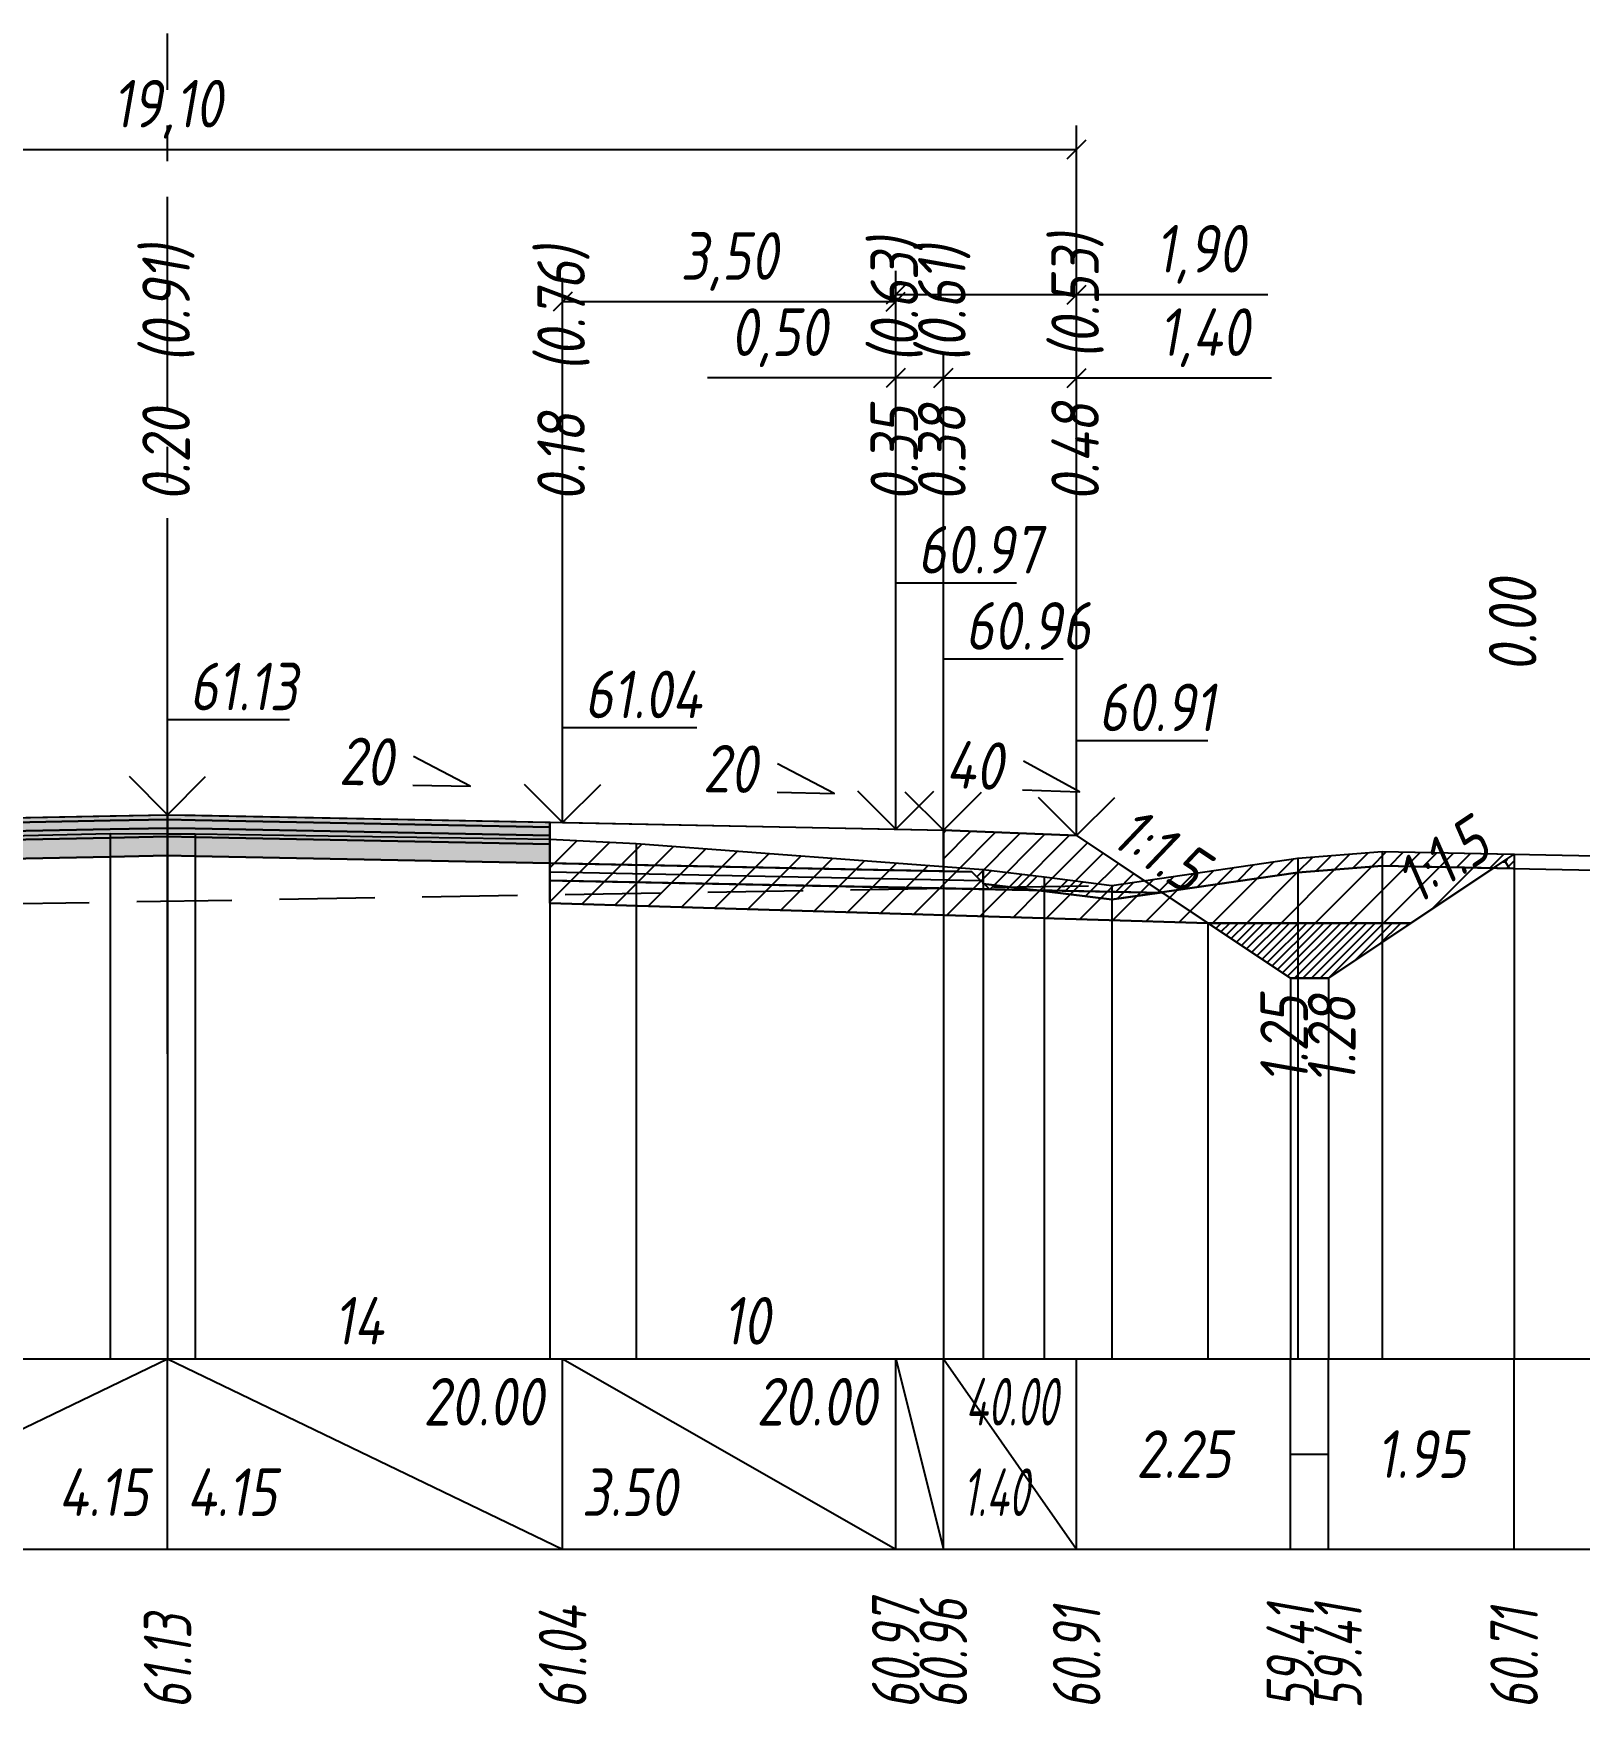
# Model space of a CAD drawing. Extents: x -717 to 1451, y -133302 to 233.
# Drawn here: x 152.2 to 233.4, y -54010.2 to -53922.4 of the extents above; entities that cross this region are included whole.
import ezdxf
from ezdxf.enums import TextEntityAlignment as Align

# ---------------------------------------------------------------- set-up
doc = ezdxf.new("R2010")
doc.units = 0
doc.linetypes.add('осевая2', pattern=[1.125, 0.75, -0.125, 0.125, -0.125])
doc.linetypes.add('штриховая', pattern=[0.75, 0.5, -0.25])
for name, color, linetype in [('Интерполированный поперечник', 2, 'Continuous'), ('Код_514', 1, 'Continuous'), ('Контур_0', 7, 'Continuous'), ('Контур_2521', 7, 'Continuous'), ('Контур_2564', 7, 'Continuous'), ('Контур_2660', 7, 'Continuous'), ('Контур_2665', 7, 'Continuous'), ('Контур_400', 7, 'Continuous'), ('Контур_508', 7, 'Continuous'), ('Контур_512', 7, 'Continuous'), ('Контур_513', 7, 'Continuous'), ('Контур_818', 7, 'Continuous'), ('Красный поперечник', 1, 'Continuous'), ('Объём_2501', 7, 'Continuous'), ('Объём_2564', 7, 'Continuous'), ('Объём_2650', 7, 'Continuous'), ('Объём_2660', 7, 'Continuous'), ('Объём_2661', 7, 'Continuous'), ('Объём_2662', 7, 'Continuous'), ('Объём_2663', 7, 'Continuous'), ('Объём_2664', 7, 'Continuous'), ('Объём_2665', 7, 'Continuous'), ('Объём_2666', 7, 'Continuous'), ('Объём_2667', 7, 'Continuous'), ('Объём_2668', 7, 'Continuous'), ('Объём_2669', 7, 'Continuous'), ('Объём_2675', 7, 'Continuous'), ('Объём_2753', 7, 'Continuous'), ('Ось', 1, 'осевая2'), ('Откосы', 7, 'Continuous'), ('Отметки покрытия', 7, 'Continuous'), ('Рабочие отметки', 7, 'Continuous'), ('Рабочие отметки доп.', 7, 'Continuous'), ('Слои выравнивания', 7, 'Continuous'), ('Таблица', 7, 'Continuous'), ('Уклоны проезжей части', 7, 'Continuous'), ('Черный поперечник', 3, 'Continuous')]:
    doc.layers.add(name, color=color, linetype=linetype)
for name, color, linetype, true_color in [('Контур_2540', 2, 'Continuous', 0xffff00), ('Контур_2560', 2, 'Continuous', 0xffff00), ('Контур_2561', 7, 'Continuous', 0xff8040), ('Контур_2562', 3, 'Continuous', 0x00ff00), ('Контур_2563', 7, 'Continuous', 0xff8000), ('Контур_2570', 7, 'Continuous', 0x80ff00), ('Контур_2725', 7, 'Continuous', 0x323232), ('Контур_2736', 4, 'Continuous', 0x00ffff), ('Контур_2737', 4, 'Continuous', 0x00ffff), ('Контур_2738', 4, 'Continuous', 0x00ffff), ('Контур_2739', 4, 'Continuous', 0x00ffff), ('Контур_2741', 4, 'Continuous', 0x00ffff), ('Контур_2742', 4, 'Continuous', 0x00ffff), ('Контур_2743', 4, 'Continuous', 0x00ffff), ('Контур_2744', 7, 'Continuous', 0xa4ffff), ('Контур_2745', 7, 'Continuous', 0xa4ffff), ('Контур_2747', 4, 'Continuous', 0x00ffff), ('Контур_2748', 4, 'Continuous', 0x00ffff), ('Контур_2749', 4, 'Continuous', 0x00ffff), ('Контур_2750', 4, 'Continuous', 0x00ffff), ('Контур_2751', 4, 'Continuous', 0x00ffff), ('Контур_2752', 4, 'Continuous', 0x00ffff), ('Контур_2760', 7, 'Continuous', 0x323232), ('Контур_2761', 7, 'Continuous', 0x323232), ('Контур_2762', 7, 'Continuous', 0x323232), ('Контур_2763', 7, 'Continuous', 0x323232), ('Контур_402', 7, 'Continuous', 0xff6464), ('Контур_703', 4, 'Continuous', 0x00ffff), ('Контур_705', 4, 'Continuous', 0x00ffff), ('Контур_707', 4, 'Continuous', 0x00ffff), ('Контур_720', 131, 'Continuous', 0xaaffff), ('Объём_2500', 7, 'Continuous', 0xc0c0c0), ('Объём_2520', 7, 'Continuous', 0x80ffff), ('Объём_2540', 2, 'Continuous', 0xffff00), ('Объём_2560', 2, 'Continuous', 0xffff00), ('Объём_2561', 7, 'Continuous', 0xff8040), ('Объём_2562', 3, 'Continuous', 0x00ff00), ('Объём_2563', 7, 'Continuous', 0xff8000), ('Объём_2570', 7, 'Continuous', 0x80ff00), ('Объём_2600', 7, 'Continuous', 0x808000), ('Объём_2620', 2, 'Continuous', 0xffff00), ('Объём_2746', 2, 'Continuous', 0xffff00)]:
    doc.layers.add(name, color=color, linetype=linetype, true_color=true_color)
doc.styles.get("Standard").update_dxf_attribs({"font": 'txt', "height": 2.5})
doc.styles.add('М', font='romand.shx', dxfattribs={"width": 0.8, "oblique": 10, "height": 2.5})
doc.dimstyles.new('ISO-25', dxfattribs={"dimtxt": 2.5, "dimasz": 2.5, "dimexe": 1.25, "dimexo": 0.625, "dimtad": 1, "dimtxsty": 'Standard', "dimcen": 2.5, "dimadec": 0, "dimazin": 0, "dimtfac": 1, "dimtmove": 0, "dimatfit": 3, "dimfxl": 1, "dimarcsym": 0})

# ---------------------------------------------------------------- blocks, each defined once
blk = doc.blocks.new('_Oblique')
at = {"color": 0, "linetype": 'ByBlock', "lineweight": -2}
blk.add_line((-0.5, -0.5), (0.5, 0.5), dxfattribs=at)
blk = doc.blocks.new('*D1290')
at = {"color": 0, "lineweight": -2, "transparency": 16777216}
for p, q in [((200.018, -53963.672), (200.018, -53939.232)), ((207.018, -53963.952), (207.018, -53939.232)), ((200.018, -53940.482), (207.018, -53940.482)), ((207.018, -53940.482), (217.26, -53940.482))]:
    blk.add_line(p, q, dxfattribs=at)
at = {"layer": 'Defpoints', "color": 0, "transparency": 16777216}
for p in [(207.018, -53940.482), (200.018, -53964.297), (207.018, -53964.577)]:
    blk.add_point(p, dxfattribs=at)
at = {"color": 0, "lineweight": -2, "transparency": 16777216, "rotation": 180}
blk.add_blockref('_Oblique', (200.018, -53940.482), dxfattribs=at)
at = {"color": 0, "lineweight": -2, "transparency": 16777216}
blk.add_blockref('_Oblique', (207.018, -53940.482), dxfattribs=at)
at = {"color": 0, "transparency": 16777216, "insert": (213.72, -53938.369), "char_height": 2.5, "width": 8.75, "attachment_point": 5, "style": 'М'}
blk.add_mtext('1,40', dxfattribs=at)
blk = doc.blocks.new('*D1292')
at = {"color": 0, "lineweight": -2, "transparency": 16777216}
for p, q in [((197.518, -53963.622), (197.518, -53939.232)), ((200.018, -53963.672), (200.018, -53939.232)), ((197.518, -53940.482), (187.625, -53940.482)), ((200.018, -53940.482), (197.518, -53940.482))]:
    blk.add_line(p, q, dxfattribs=at)
at = {"layer": 'Defpoints', "color": 0, "transparency": 16777216}
for p in [(200.018, -53940.482), (197.518, -53964.247), (200.018, -53964.297)]:
    blk.add_point(p, dxfattribs=at)
at = {"color": 0, "lineweight": -2, "transparency": 16777216, "rotation": 180}
blk.add_blockref('_Oblique', (197.518, -53940.482), dxfattribs=at)
at = {"color": 0, "lineweight": -2, "transparency": 16777216}
blk.add_blockref('_Oblique', (200.018, -53940.482), dxfattribs=at)
at = {"color": 0, "transparency": 16777216, "insert": (191.387, -53938.369), "char_height": 2.5, "width": 9.16667, "attachment_point": 5, "style": 'М'}
blk.add_mtext('0,50', dxfattribs=at)
blk = doc.blocks.new('*D1294')
at = {"color": 0, "lineweight": -2, "transparency": 16777216}
for p, q in [((180.018, -53963.272), (180.018, -53935.232)), ((197.518, -53963.622), (197.518, -53935.232)), ((197.518, -53936.482), (180.018, -53936.482))]:
    blk.add_line(p, q, dxfattribs=at)
at = {"layer": 'Defpoints', "color": 0, "transparency": 16777216}
for p in [(180.018, -53936.482), (180.018, -53963.897), (197.518, -53964.247)]:
    blk.add_point(p, dxfattribs=at)
at = {"color": 0, "lineweight": -2, "transparency": 16777216, "rotation": 180}
blk.add_blockref('_Oblique', (180.018, -53936.482), dxfattribs=at)
at = {"color": 0, "lineweight": -2, "transparency": 16777216}
blk.add_blockref('_Oblique', (197.518, -53936.482), dxfattribs=at)
at = {"color": 0, "transparency": 16777216, "insert": (188.768, -53934.369), "char_height": 2.5, "width": 9.58333, "attachment_point": 5, "style": 'М'}
blk.add_mtext('3,50', dxfattribs=at)
blk = doc.blocks.new('*D1295')
at = {"color": 0, "lineweight": -2, "transparency": 16777216}
for p, q in [((197.518, -53963.622), (197.518, -53934.852)), ((207.018, -53963.952), (207.018, -53934.852)), ((197.518, -53936.102), (207.018, -53936.102)), ((207.018, -53936.102), (217.064, -53936.102))]:
    blk.add_line(p, q, dxfattribs=at)
at = {"layer": 'Defpoints', "color": 0, "transparency": 16777216}
for p in [(197.518, -53936.102), (197.518, -53964.247), (207.018, -53964.577)]:
    blk.add_point(p, dxfattribs=at)
at = {"color": 0, "lineweight": -2, "transparency": 16777216, "rotation": 180}
blk.add_blockref('_Oblique', (197.518, -53936.102), dxfattribs=at)
at = {"color": 0, "lineweight": -2, "transparency": 16777216}
blk.add_blockref('_Oblique', (207.018, -53936.102), dxfattribs=at)
at = {"color": 0, "transparency": 16777216, "insert": (213.523, -53933.989), "char_height": 2.5, "width": 8.75, "attachment_point": 5, "style": 'М'}
blk.add_mtext('1,90', dxfattribs=at)
blk = doc.blocks.new('*D1297')
at = {"color": 0, "lineweight": -2, "transparency": 16777216}
for p, q in [((111.518, -53963.952), (111.518, -53927.232)), ((207.018, -53963.952), (207.018, -53927.232)), ((111.518, -53928.482), (207.018, -53928.482))]:
    blk.add_line(p, q, dxfattribs=at)
at = {"layer": 'Defpoints', "color": 0, "transparency": 16777216}
for p in [(207.018, -53928.482), (111.518, -53964.577), (207.018, -53964.577)]:
    blk.add_point(p, dxfattribs=at)
at = {"color": 0, "lineweight": -2, "transparency": 16777216, "rotation": 180}
blk.add_blockref('_Oblique', (111.518, -53928.482), dxfattribs=at)
at = {"color": 0, "lineweight": -2, "transparency": 16777216}
blk.add_blockref('_Oblique', (207.018, -53928.482), dxfattribs=at)
at = {"color": 0, "transparency": 16777216, "insert": (159.268, -53926.369), "char_height": 2.5, "width": 10.41667, "attachment_point": 5, "style": 'М'}
blk.add_mtext('19,10', dxfattribs=at)

msp = doc.modelspace()

# ---------------------------------------------------------------- hatches: boundary and pattern name
at = {"layer": 'Объём_2563'}
h = msp.add_hatch(dxfattribs=at)
h.set_pattern_fill('ANSI31', color=256, scale=0.3)
h.paths.add_polyline_path([(202.437, -53967.333), (201.518, -53966.415), (200.018, -53966.385), (200.018, -53964.235), (207.018, -53964.515), (211.518, -53967.515)])
at = {"layer": 'Объём_2570'}
h = msp.add_hatch(dxfattribs=at)
h.set_pattern_fill('ANSI31', color=256, scale=0.2)
h.paths.add_polyline_path([(230, -53966.247), (223.068, -53966.107), (218.632, -53966.459), (208.876, -53967.881), (205.315, -53967.437), (202.111, -53967.056), (202.111, -53966.306), (205.315, -53966.687), (208.876, -53967.131), (218.632, -53965.709), (223.068, -53965.357), (230, -53965.497)])
at = {"layer": 'Объём_2600'}
h = msp.add_hatch(dxfattribs=at)
h.set_pattern_fill('ANSI31', color=6, scale=0.4)
h.paths.add_polyline_path([(213.91, -53969.109), (179.35, -53968.072), (179.35, -53964.704), (183.886, -53964.931), (202.111, -53966.306), (202.111, -53967.056), (205.315, -53967.437), (208.876, -53967.881), (218.632, -53966.459), (223.068, -53966.107), (228.908, -53966.225), (224.582, -53969.109)])
h = msp.add_hatch(dxfattribs=at)
h.set_pattern_fill('HONEY', color=5, scale=0.3)
h.paths.add_polyline_path([(228.908, -53966.225), (230, -53965.497), (230, -53966.247)])
at = {"layer": 'Объём_2620'}
h = msp.add_hatch(dxfattribs=at)
h.set_pattern_fill('ANSI31', color=2, scale=0.1)
h.paths.add_polyline_path([(213.91, -53969.109), (224.582, -53969.109), (220.246, -53972), (218.246, -53972)])
at = {"layer": 'Слои выравнивания'}
for color, points in [(2, [(134.297, -53963.919), (138.156, -53963.842), (138.518, -53963.835), (156.26, -53963.48), (159.268, -53963.42), (159.268, -53963.67), (156.26, -53963.73), (138.518, -53964.085), (138.156, -53964.092), (134.297, -53964.169)]), (3, [(134.297, -53964.169), (138.156, -53964.092), (138.518, -53964.085), (156.26, -53963.73), (159.268, -53963.67), (159.268, -53964.12), (156.26, -53964.18), (138.518, -53964.535), (138.156, -53964.542), (134.297, -53964.619)]), (4, [(134.297, -53964.619), (138.156, -53964.542), (138.518, -53964.535), (156.26, -53964.18), (159.268, -53964.12), (159.268, -53964.57), (156.26, -53964.63), (138.518, -53964.985), (138.156, -53964.992), (134.297, -53965.069)]), (2, [(159.268, -53963.42), (160.714, -53963.449), (179.35, -53963.821), (179.35, -53964.071), (160.714, -53963.699), (159.268, -53963.67)]), (3, [(159.268, -53963.67), (160.714, -53963.699), (179.35, -53964.071), (179.35, -53964.521), (160.714, -53964.149), (159.268, -53964.12)]), (4, [(159.268, -53964.12), (160.714, -53964.149), (179.35, -53964.521), (179.35, -53964.971), (160.714, -53964.599), (159.268, -53964.57)]), (5, [(134.297, -53965.069), (138.156, -53964.992), (138.518, -53964.985), (156.26, -53964.63), (159.268, -53964.57), (159.268, -53965.57), (156.26, -53965.63), (138.518, -53965.985), (138.156, -53965.992), (134.297, -53966.069)]), (5, [(159.268, -53964.57), (160.714, -53964.599), (179.35, -53964.971), (179.35, -53965.971), (160.714, -53965.599), (159.268, -53965.57)])]:
    msp.add_hatch(color=color, dxfattribs=at).paths.add_polyline_path(points)

# ---------------------------------------------------------------- linework, layer by layer
at = {"layer": 'Интерполированный поперечник', "linetype": 'штриховая', "ltscale": 10, "flags": 128}
msp.add_lwpolyline([(90.161, -53969.107), (208.876, -53967.131)], dxfattribs=at)
at = {"layer": 'Код_514'}
for p, q in [((138.518, -54002), (159.268, -53992)), ((159.268, -54002), (159.268, -53992)), ((159.268, -53992), (180.018, -54002)), ((180.018, -54002), (180.018, -53992)), ((180.018, -53992), (197.518, -54002)), ((197.518, -54002), (197.518, -53992)), ((197.518, -53992), (200.018, -54002)), ((200.018, -54002), (200.018, -53992)), ((200.018, -53992), (207.018, -54002)), ((207.018, -54002), (207.018, -53992)), ((218.246, -54002), (218.246, -53992)), ((220.246, -54002), (220.246, -53992)), ((230, -54002), (230, -53992)), ((218.246, -53997), (220.246, -53997))]:
    msp.add_line(p, q, dxfattribs=at)
at = {"layer": 'Контур_0', "flags": 128}
for points in [[(179.35, -53963.821), (200.018, -53964.235), (200.018, -53966.385), (179.35, -53965.971), (179.35, -53963.821), (179.35, -53963.821)], [(207.018, -53964.515), (210.571, -53966.884), (210.571, -53966.884), (210.571, -53966.884), (210.571, -53966.884), (210.571, -53966.884), (210.571, -53966.884), (210.571, -53966.884), (210.571, -53966.884), (210.571, -53966.884), (210.571, -53966.884), (210.571, -53966.884), (210.571, -53966.884), (210.571, -53966.884), (210.571, -53966.884), (218.246, -53972)], [(207.018, -53964.515), (210.571, -53966.884), (210.571, -53966.884), (210.571, -53966.884), (210.571, -53966.884), (210.571, -53966.884), (210.571, -53966.884), (210.571, -53966.884), (210.571, -53966.884), (210.571, -53966.884), (210.571, -53966.884), (210.571, -53966.884), (210.571, -53966.884), (210.571, -53966.884), (210.571, -53966.884), (218.246, -53972), (220.246, -53972), (230, -53965.497), (230, -53965.497), (230, -53965.497), (230, -53965.497), (230, -53965.497), (230, -53965.497), (230, -53965.497), (230, -53965.497), (230, -53965.497), (230, -53965.497), (230, -53965.497), (230, -53965.497), (230, -53965.497)], [(180.018, -53965.985), (201.518, -53966.415), (202.437, -53967.333), (179.35, -53966.871), (179.35, -53965.971), (180.018, -53965.985), (180.018, -53965.985)], [(200.018, -53966.385), (201.518, -53966.415), (202.437, -53967.333), (211.518, -53967.515)]]:
    msp.add_lwpolyline(points, dxfattribs=at)
at = {"layer": 'Контур_2521', "color": 250, "flags": 128}
msp.add_lwpolyline([(179.35, -53966.421), (201.977, -53966.874)], dxfattribs=at)
at = {"layer": 'Контур_2540', "flags": 128}
msp.add_lwpolyline([(180.018, -53966.885), (211.518, -53967.515), (213.91, -53969.109), (179.35, -53968.072), (179.35, -53966.871), (180.018, -53966.885), (180.018, -53966.885)], dxfattribs=at)
at = {"layer": 'Контур_2560', "flags": 128}
msp.add_lwpolyline([(200.018, -53964.235), (207.018, -53964.515), (207.018, -53964.515), (207.018, -53964.515)], dxfattribs=at)
at = {"layer": 'Контур_2561', "flags": 128}
msp.add_lwpolyline([(200.018, -53964.235), (200.018, -53964.235), (207.018, -53964.515), (207.018, -53964.515), (200.018, -53964.235)], dxfattribs=at)
at = {"layer": 'Контур_2562', "flags": 128}
msp.add_lwpolyline([(207.018, -53964.515), (207.018, -53964.515), (207.018, -53964.515), (207.018, -53964.515), (207.018, -53964.515)], dxfattribs=at)
at = {"layer": 'Контур_2563', "flags": 128}
msp.add_lwpolyline([(202.437, -53967.333), (201.518, -53966.415), (200.018, -53966.385), (200.018, -53964.235), (207.018, -53964.515), (211.518, -53967.515), (202.437, -53967.333), (202.437, -53967.333)], dxfattribs=at)
at = {"layer": 'Контур_2564', "flags": 128}
msp.add_lwpolyline([(200.018, -53964.235), (207.018, -53964.515)], dxfattribs=at)
at = {"layer": 'Контур_2570', "flags": 128}
msp.add_lwpolyline([(138.156, -53964.836), (156.26, -53964.41), (159.268, -53964.424), (160.714, -53964.431), (179.35, -53964.704), (183.886, -53964.931), (202.111, -53966.306), (202.111, -53967.056), (205.315, -53967.437), (208.876, -53967.881), (208.876, -53967.881), (218.632, -53966.459), (223.068, -53966.107), (235.978, -53966.368)], dxfattribs=at)
at = {"layer": 'Контур_2660', "flags": 128}
msp.add_lwpolyline([(179.35, -53968.072), (213.91, -53969.109)], dxfattribs=at)
at = {"layer": 'Контур_2665', "flags": 128}
msp.add_lwpolyline([(207.018, -53964.515), (207.018, -53964.515)], dxfattribs=at)
at = {"layer": 'Контур_2725', "flags": 128}
msp.add_lwpolyline([(134.297, -53966.069), (138.156, -53965.992), (138.518, -53965.985), (156.26, -53965.63), (159.268, -53965.57), (160.714, -53965.599), (179.35, -53965.971)], dxfattribs=at)
at = {"layer": 'Контур_2736', "flags": 128}
for points in [[(207.018, -53964.515), (210.571, -53966.884)], [(210.571, -53966.884), (218.246, -53972)]]:
    msp.add_lwpolyline(points, dxfattribs=at)
at = {"layer": 'Контур_2737', "flags": 128}
msp.add_lwpolyline([(210.571, -53966.884), (210.571, -53966.884)], dxfattribs=at)
at = {"layer": 'Контур_2738', "flags": 128}
msp.add_lwpolyline([(210.571, -53966.884), (210.571, -53966.884)], dxfattribs=at)
at = {"layer": 'Контур_2739', "flags": 128}
msp.add_lwpolyline([(210.571, -53966.884), (210.571, -53966.884)], dxfattribs=at)
at = {"layer": 'Контур_2741', "flags": 128}
msp.add_lwpolyline([(230, -53965.497), (230, -53965.497)], dxfattribs=at)
at = {"layer": 'Контур_2742', "flags": 128}
msp.add_lwpolyline([(230, -53965.497), (230, -53965.497)], dxfattribs=at)
at = {"layer": 'Контур_2743', "flags": 128}
msp.add_lwpolyline([(230, -53965.497), (230, -53965.497)], dxfattribs=at)
at = {"layer": 'Контур_2744', "flags": 128}
msp.add_lwpolyline([(230, -53965.497), (230, -53965.497)], dxfattribs=at)
msp.add_lwpolyline([(230, -53965.497), (230, -53965.497)], dxfattribs=at)
msp.add_lwpolyline([(230, -53965.497), (230, -53965.497)], dxfattribs=at)
msp.add_lwpolyline([(230, -53965.497), (230, -53965.497)], dxfattribs=at)
msp.add_lwpolyline([(230, -53965.497), (230, -53965.497)], dxfattribs=at)
msp.add_lwpolyline([(230, -53965.497), (230, -53965.497)], dxfattribs=at)
at = {"layer": 'Контур_2745', "flags": 128}
msp.add_lwpolyline([(210.571, -53966.884), (210.571, -53966.884)], dxfattribs=at)
msp.add_lwpolyline([(210.571, -53966.884), (210.571, -53966.884)], dxfattribs=at)
msp.add_lwpolyline([(210.571, -53966.884), (210.571, -53966.884)], dxfattribs=at)
msp.add_lwpolyline([(210.571, -53966.884), (210.571, -53966.884)], dxfattribs=at)
msp.add_lwpolyline([(210.571, -53966.884), (210.571, -53966.884)], dxfattribs=at)
msp.add_lwpolyline([(210.571, -53966.884), (210.571, -53966.884)], dxfattribs=at)
at = {"layer": 'Контур_2747', "flags": 128}
msp.add_lwpolyline([(210.571, -53966.884), (210.571, -53966.884)], dxfattribs=at)
at = {"layer": 'Контур_2748', "flags": 128}
msp.add_lwpolyline([(210.571, -53966.884), (210.571, -53966.884)], dxfattribs=at)
at = {"layer": 'Контур_2749', "flags": 128}
msp.add_lwpolyline([(210.571, -53966.884), (210.571, -53966.884)], dxfattribs=at)
at = {"layer": 'Контур_2750', "flags": 128}
msp.add_lwpolyline([(230, -53965.497), (230, -53965.497)], dxfattribs=at)
at = {"layer": 'Контур_2751', "flags": 128}
msp.add_lwpolyline([(230, -53965.497), (230, -53965.497)], dxfattribs=at)
at = {"layer": 'Контур_2752', "flags": 128}
msp.add_lwpolyline([(230, -53965.497), (230, -53965.497)], dxfattribs=at)
at = {"layer": 'Контур_2760', "flags": 128}
msp.add_lwpolyline([(134.297, -53963.919), (138.156, -53963.842), (138.518, -53963.835), (156.26, -53963.48), (159.268, -53963.42), (160.714, -53963.449), (179.35, -53963.821)], dxfattribs=at)
at = {"layer": 'Контур_2761', "flags": 128}
msp.add_lwpolyline([(134.297, -53964.169), (138.156, -53964.092), (138.518, -53964.085), (156.26, -53963.73), (159.268, -53963.67), (160.714, -53963.699), (179.35, -53964.071)], dxfattribs=at)
at = {"layer": 'Контур_2762', "flags": 128}
msp.add_lwpolyline([(134.297, -53964.619), (138.156, -53964.542), (138.518, -53964.535), (156.26, -53964.18), (159.268, -53964.12), (160.714, -53964.149), (179.35, -53964.521)], dxfattribs=at)
at = {"layer": 'Контур_2763', "flags": 128}
msp.add_lwpolyline([(134.297, -53965.069), (138.156, -53964.992), (138.518, -53964.985), (156.26, -53964.63), (159.268, -53964.57), (160.714, -53964.599), (179.35, -53964.971)], dxfattribs=at)
at = {"layer": 'Контур_400', "flags": 128}
for points in [[(118.518, -53964.235), (121.018, -53964.185), (121.018, -53964.185), (121.018, -53964.185), (121.018, -53964.185), (121.018, -53964.185), (121.018, -53964.185), (138.518, -53963.835), (159.268, -53963.42)], [(159.268, -53963.42), (180.018, -53963.835), (197.518, -53964.185), (197.518, -53964.185), (197.518, -53964.185), (197.518, -53964.185), (197.518, -53964.185), (197.518, -53964.185), (200.018, -53964.235)]]:
    msp.add_lwpolyline(points, dxfattribs=at)
at = {"layer": 'Контур_402', "flags": 128}
msp.add_lwpolyline([(105, -53969.098), (134.297, -53968.219), (134.297, -53966.069), (159.268, -53965.57), (179.35, -53965.971), (179.35, -53968.072), (213.91, -53969.109)], dxfattribs=at)
at = {"layer": 'Контур_508', "flags": 128}
msp.add_lwpolyline([(105, -53969.098), (134.297, -53968.219), (134.297, -53966.069), (159.268, -53965.57), (179.35, -53965.971), (179.35, -53968.072), (213.91, -53969.109), (218.246, -53972), (220.246, -53972), (230, -53965.497)], dxfattribs=at)
at = {"layer": 'Контур_512', "flags": 128}
msp.add_lwpolyline([(179.35, -53968.072), (213.91, -53969.109), (218.246, -53972), (220.246, -53972), (230, -53965.497)], dxfattribs=at)
at = {"layer": 'Контур_513', "flags": 128}
msp.add_lwpolyline([(105, -53969.098), (134.297, -53968.219), (134.297, -53966.069), (159.268, -53965.57), (179.35, -53965.971), (179.35, -53968.072), (213.91, -53969.109), (218.246, -53972), (220.246, -53972), (230, -53965.497)], dxfattribs=at)
at = {"layer": 'Контур_703', "flags": 128}
msp.add_lwpolyline([(207.018, -53964.515), (210.571, -53966.884)], dxfattribs=at)
at = {"layer": 'Контур_705', "flags": 128}
msp.add_lwpolyline([(210.571, -53966.884), (210.571, -53966.884)], dxfattribs=at)
at = {"layer": 'Контур_707', "flags": 128}
msp.add_lwpolyline([(220.246, -53972), (230, -53965.497)], dxfattribs=at)
at = {"layer": 'Контур_720', "flags": 128}
msp.add_lwpolyline([(218.246, -53972), (220.246, -53972)], dxfattribs=at)
at = {"layer": 'Контур_818', "flags": 128}
msp.add_lwpolyline([(105, -53967.655), (111.548, -53966.777), (111.548, -53966.027), (115.552, -53965.764), (134.297, -53964.935), (138.156, -53964.836), (156.26, -53964.41), (159.268, -53964.424), (160.714, -53964.431), (179.35, -53964.704), (183.886, -53964.931), (202.111, -53966.306), (202.111, -53967.056), (205.315, -53967.437), (208.876, -53967.881), (208.876, -53967.881), (218.632, -53966.459), (223.068, -53966.107), (230, -53966.247)], dxfattribs=at)
at = {"layer": 'Красный поперечник'}
for p, q in [((138.518, -53963.835), (159.268, -53963.42)), ((159.268, -53963.42), (180.018, -53963.835)), ((180.018, -53963.835), (197.518, -53964.185)), ((197.518, -53964.185), (200.018, -53964.235)), ((200.018, -53964.235), (207.018, -53964.515)), ((207.018, -53964.515), (218.246, -53972)), ((220.246, -53972), (230, -53965.497)), ((230, -53965.497), (230, -53992)), ((179.35, -53968.072), (179.35, -53992)), ((213.91, -53969.109), (213.91, -53992)), ((218.246, -53972), (218.246, -53992)), ((218.246, -53972), (220.246, -53972)), ((220.246, -53972), (220.246, -53992))]:
    msp.add_line(p, q, dxfattribs=at)
at = {"layer": 'Объём_2500', "flags": 128}
msp.add_lwpolyline([(179.35, -53963.821), (200.018, -53964.235), (200.018, -53966.385), (179.35, -53965.971), (179.35, -53963.821), (179.35, -53963.821)], dxfattribs=at)
at = {"layer": 'Объём_2501', "flags": 128}
for points in [[(118.518, -53964.235), (121.018, -53964.185), (121.018, -53964.185), (121.018, -53964.185), (121.018, -53964.185), (121.018, -53964.185), (121.018, -53964.185), (138.518, -53963.835), (159.268, -53963.42)], [(159.268, -53963.42), (180.018, -53963.835), (197.518, -53964.185), (197.518, -53964.185), (197.518, -53964.185), (197.518, -53964.185), (197.518, -53964.185), (197.518, -53964.185), (200.018, -53964.235)]]:
    msp.add_lwpolyline(points, dxfattribs=at)
at = {"layer": 'Объём_2520', "color": 250, "flags": 128}
msp.add_lwpolyline([(180.018, -53965.985), (201.518, -53966.415), (202.437, -53967.333), (179.35, -53966.871), (179.35, -53965.971), (180.018, -53965.985), (180.018, -53965.985)], dxfattribs=at)
at = {"layer": 'Объём_2540', "flags": 128}
msp.add_lwpolyline([(180.018, -53966.885), (211.518, -53967.515), (213.91, -53969.109), (179.35, -53968.072), (179.35, -53966.871), (180.018, -53966.885), (180.018, -53966.885)], dxfattribs=at)
at = {"layer": 'Объём_2560', "flags": 128}
msp.add_lwpolyline([(200.018, -53964.235), (207.018, -53964.515), (207.018, -53964.515), (207.018, -53964.515)], dxfattribs=at)
at = {"layer": 'Объём_2561', "flags": 128}
msp.add_lwpolyline([(200.018, -53964.235), (200.018, -53964.235), (207.018, -53964.515), (207.018, -53964.515), (200.018, -53964.235)], dxfattribs=at)
at = {"layer": 'Объём_2562', "flags": 128}
msp.add_lwpolyline([(207.018, -53964.515), (207.018, -53964.515), (207.018, -53964.515), (207.018, -53964.515), (207.018, -53964.515)], dxfattribs=at)
at = {"layer": 'Объём_2563', "color": 250, "flags": 128}
msp.add_lwpolyline([(202.437, -53967.333), (201.518, -53966.415), (200.018, -53966.385), (200.018, -53964.235), (207.018, -53964.515), (211.518, -53967.515), (202.437, -53967.333), (202.437, -53967.333)], dxfattribs=at)
at = {"layer": 'Объём_2564', "flags": 128}
msp.add_lwpolyline([(200.018, -53964.235), (207.018, -53964.515)], dxfattribs=at)
at = {"layer": 'Объём_2570', "flags": 128}
msp.add_lwpolyline([(230, -53966.247), (223.068, -53966.107), (218.632, -53966.459), (208.876, -53967.881), (205.315, -53967.437), (202.111, -53967.056), (202.111, -53966.306), (205.315, -53966.687), (208.876, -53967.131), (218.632, -53965.709), (223.068, -53965.357), (230, -53965.497), (230, -53966.247), (230, -53966.247)], dxfattribs=at)
at = {"layer": 'Объём_2600', "color": 5, "flags": 128}
msp.add_lwpolyline([(228.908, -53966.225), (230, -53965.497), (230, -53966.247), (228.908, -53966.225), (228.908, -53966.225)], dxfattribs=at)
at = {"layer": 'Объём_2620', "flags": 128}
msp.add_lwpolyline([(213.91, -53969.109), (224.582, -53969.109), (220.246, -53972), (218.246, -53972), (213.91, -53969.109), (213.91, -53969.109)], dxfattribs=at)
at = {"layer": 'Объём_2650', "color": 6, "flags": 128}
msp.add_lwpolyline([(213.91, -53969.109), (179.35, -53968.072), (179.35, -53964.704), (183.886, -53964.931), (202.111, -53966.306), (202.111, -53967.056), (205.315, -53967.437), (208.876, -53967.881), (218.632, -53966.459), (223.068, -53966.107), (228.908, -53966.225), (224.582, -53969.109), (213.91, -53969.109), (213.91, -53969.109)], dxfattribs=at)
at = {"layer": 'Объём_2660', "flags": 128}
msp.add_lwpolyline([(179.35, -53968.072), (213.91, -53969.109)], dxfattribs=at)
at = {"layer": 'Объём_2661', "flags": 128}
msp.add_lwpolyline([(207.018, -53964.515), (210.571, -53966.884), (213.91, -53969.109)], dxfattribs=at)
at = {"layer": 'Объём_2662', "flags": 128}
msp.add_lwpolyline([(224.582, -53969.109), (230, -53965.497)], dxfattribs=at)
at = {"layer": 'Объём_2663', "flags": 128}
for points in [[(213.91, -53969.109), (218.246, -53972)], [(220.246, -53972), (224.582, -53969.109)]]:
    msp.add_lwpolyline(points, dxfattribs=at)
at = {"layer": 'Объём_2664', "flags": 128}
msp.add_lwpolyline([(218.246, -53972), (220.246, -53972)], dxfattribs=at)
at = {"layer": 'Объём_2665', "flags": 128}
msp.add_lwpolyline([(207.018, -53964.515), (207.018, -53964.515)], dxfattribs=at)
at = {"layer": 'Объём_2666', "flags": 128}
for points in [[(207.018, -53964.515), (210.571, -53966.884)], [(210.571, -53966.884), (213.91, -53969.109)]]:
    msp.add_lwpolyline(points, dxfattribs=at)
at = {"layer": 'Объём_2667', "flags": 128}
for points in [[(230, -53965.497), (230, -53965.497)], [(210.571, -53966.884), (210.571, -53966.884)]]:
    msp.add_lwpolyline(points, dxfattribs=at)
at = {"layer": 'Объём_2668', "flags": 128}
for points in [[(230, -53965.497), (230, -53965.497)], [(210.571, -53966.884), (210.571, -53966.884)]]:
    msp.add_lwpolyline(points, dxfattribs=at)
at = {"layer": 'Объём_2669', "flags": 128}
for points in [[(230, -53965.497), (230, -53965.497)], [(210.571, -53966.884), (210.571, -53966.884)]]:
    msp.add_lwpolyline(points, dxfattribs=at)
at = {"layer": 'Объём_2675', "flags": 128}
for points in [[(230, -53965.497), (230, -53965.497)], [(230, -53965.497), (230, -53965.497)], [(230, -53965.497), (230, -53965.497)], [(230, -53965.497), (230, -53965.497)], [(230, -53965.497), (230, -53965.497)], [(230, -53965.497), (230, -53965.497)], [(210.571, -53966.884), (210.571, -53966.884)], [(210.571, -53966.884), (210.571, -53966.884)], [(210.571, -53966.884), (210.571, -53966.884)], [(210.571, -53966.884), (210.571, -53966.884)], [(210.571, -53966.884), (210.571, -53966.884)], [(210.571, -53966.884), (210.571, -53966.884)]]:
    msp.add_lwpolyline(points, dxfattribs=at)
at = {"layer": 'Объём_2746', "flags": 128}
msp.add_lwpolyline([(183.886, -53964.931), (202.111, -53966.306), (202.111, -53967.056), (205.315, -53967.437), (208.876, -53967.881), (211.494, -53967.499), (213.91, -53969.109), (179.35, -53968.072), (179.35, -53964.704), (183.886, -53964.931), (183.886, -53964.931)], dxfattribs=at)
at = {"layer": 'Объём_2753', "flags": 128}
msp.add_lwpolyline([(179.35, -53963.821), (179.35, -53963.821)], dxfattribs=at)
at = {"layer": 'Ось', "ltscale": 15}
msp.add_line((159.268, -53975.971), (159.268, -53922.391), dxfattribs=at)
at = {"layer": 'Откосы', "color": 1, "flags": 128}
for points in [[(172.156, -53961.861), (175.156, -53961.921), (172.186, -53960.361)], [(204.173, -53962.106), (207.171, -53962.225), (204.233, -53960.607)], [(191.281, -53962.243), (194.281, -53962.303), (191.311, -53960.743)]]:
    msp.add_lwpolyline(points, dxfattribs=at)
at = {"layer": 'Отметки покрытия', "color": 1}
for p, q in [((197.518, -53964.185), (197.518, -53951.235)), ((197.518, -53951.235), (203.868, -53951.235)), ((200.018, -53964.235), (200.018, -53955.235)), ((200.018, -53955.235), (206.318, -53955.235)), ((159.268, -53963.42), (159.268, -53958.42)), ((159.268, -53958.42), (165.668, -53958.42)), ((180.018, -53963.835), (180.018, -53958.835)), ((180.018, -53958.835), (187.068, -53958.835)), ((207.018, -53964.515), (207.018, -53959.515)), ((207.018, -53959.515), (213.918, -53959.515)), ((159.268, -53963.42), (157.268, -53961.42)), ((159.268, -53963.42), (161.268, -53961.42)), ((180.018, -53963.835), (178.018, -53961.835)), ((180.018, -53963.835), (182.018, -53961.835)), ((197.518, -53964.185), (195.518, -53962.185)), ((197.518, -53964.185), (199.518, -53962.185)), ((200.018, -53964.235), (198.018, -53962.235)), ((200.018, -53964.235), (202.018, -53962.235)), ((207.018, -53964.515), (205.018, -53962.515)), ((207.018, -53964.515), (209.018, -53962.515))]:
    msp.add_line(p, q, dxfattribs=at)
at = {"layer": 'Слои выравнивания'}
for p, q in [((159.268, -53963.42), (159.268, -53992)), ((179.35, -53963.821), (179.35, -53992)), ((200.018, -53964.235), (200.018, -53992))]:
    msp.add_line(p, q, dxfattribs=at)
at = {"layer": 'Слои выравнивания', "color": 2, "flags": 128}
for points in [[(134.297, -53963.919), (138.156, -53963.842), (138.518, -53963.835), (156.26, -53963.48), (159.268, -53963.42), (159.268, -53963.67), (156.26, -53963.73), (138.518, -53964.085), (138.156, -53964.092), (134.297, -53964.169)], [(159.268, -53963.42), (160.714, -53963.449), (179.35, -53963.821), (179.35, -53964.071), (160.714, -53963.699), (159.268, -53963.67)]]:
    msp.add_lwpolyline(points, close=True, dxfattribs=at)
at = {"layer": 'Слои выравнивания', "color": 3, "flags": 128}
for points in [[(134.297, -53964.169), (138.156, -53964.092), (138.518, -53964.085), (156.26, -53963.73), (159.268, -53963.67), (159.268, -53964.12), (156.26, -53964.18), (138.518, -53964.535), (138.156, -53964.542), (134.297, -53964.619)], [(159.268, -53963.67), (160.714, -53963.699), (179.35, -53964.071), (179.35, -53964.521), (160.714, -53964.149), (159.268, -53964.12)]]:
    msp.add_lwpolyline(points, close=True, dxfattribs=at)
at = {"layer": 'Слои выравнивания', "color": 4, "flags": 128}
for points in [[(134.297, -53964.619), (138.156, -53964.542), (138.518, -53964.535), (156.26, -53964.18), (159.268, -53964.12), (159.268, -53964.57), (156.26, -53964.63), (138.518, -53964.985), (138.156, -53964.992), (134.297, -53965.069)], [(159.268, -53964.12), (160.714, -53964.149), (179.35, -53964.521), (179.35, -53964.971), (160.714, -53964.599), (159.268, -53964.57)]]:
    msp.add_lwpolyline(points, close=True, dxfattribs=at)
at = {"layer": 'Слои выравнивания', "color": 5, "flags": 128}
for points in [[(134.297, -53965.069), (138.156, -53964.992), (138.518, -53964.985), (156.26, -53964.63), (159.268, -53964.57), (159.268, -53965.57), (156.26, -53965.63), (138.518, -53965.985), (138.156, -53965.992), (134.297, -53966.069)], [(159.268, -53964.57), (160.714, -53964.599), (179.35, -53964.971), (179.35, -53965.971), (160.714, -53965.599), (159.268, -53965.57)]]:
    msp.add_lwpolyline(points, close=True, dxfattribs=at)
at = {"layer": 'Таблица'}
for p, q in [((80, -53992), (255, -53992)), ((80, -54002), (255, -54002))]:
    msp.add_line(p, q, dxfattribs=at)
at = {"layer": 'Черный поперечник', "color": 7}
for p, q in [((156.26, -53964.41), (156.26, -53992)), ((159.268, -53964.424), (159.268, -53992)), ((160.714, -53964.431), (160.714, -53992)), ((179.35, -53964.704), (179.35, -53992)), ((183.886, -53964.931), (183.886, -53992)), ((218.632, -53965.709), (218.632, -53992)), ((223.068, -53965.357), (223.068, -53992)), ((202.111, -53966.306), (202.111, -53992)), ((205.315, -53966.687), (205.315, -53992)), ((208.876, -53967.131), (208.876, -53992))]:
    msp.add_line(p, q, dxfattribs=at)
at = {"layer": 'Черный поперечник', "flags": 128}
msp.add_lwpolyline([(80, -53969.121), (84.399, -53969.008), (85.831, -53968.915), (90.161, -53969.107), (95.435, -53968.005), (102.891, -53967.188), (111.548, -53966.027), (115.552, -53965.764), (134.297, -53964.935), (138.156, -53964.836), (156.26, -53964.41), (159.268, -53964.424), (160.714, -53964.431), (179.35, -53964.704), (183.886, -53964.931), (202.111, -53966.306), (205.315, -53966.687), (208.876, -53967.131), (218.632, -53965.709), (223.068, -53965.357), (235.978, -53965.618), (246.73, -53965.53), (255, -53965.153)], dxfattribs=at)

# ---------------------------------------------------------------- texts
at = {"layer": 'Код_514', "style": 'М', "oblique": 10}
for s, width, p in [('20.00', 0.8, (179.018, -53993)), ('20.00', 0.8, (196.518, -53993)), ('40.00', 0.6, (206.018, -53993))]:
    msp.add_text(s, height=2.5, dxfattribs=dict(at, width=width)).set_placement(p, align=Align.TOP_RIGHT)
at = {"layer": 'Код_514', "style": 'М', "oblique": 10, "width": 0.8}
for s, p in [('2.25', (212.632, -53997)), ('1.95', (225.123, -53997))]:
    msp.add_text(s, height=2.5, dxfattribs=at).set_placement(p, align=Align.MIDDLE_CENTER)
msp.add_text('4.15', height=2.5, dxfattribs=at).set_placement((158.268, -54001), align=Align.BOTTOM_RIGHT)
at = {"layer": 'Код_514', "style": 'М', "oblique": 10}
for s, width, p in [('4.15', 0.8, (160.268, -54001)), ('3.50', 0.8, (181.018, -54001)), ('1.40', 0.6, (201.018, -54001))]:
    msp.add_text(s, height=2.5, dxfattribs=dict(at, width=width)).set_placement(p, align=Align.BOTTOM_LEFT)
at = {"layer": 'Код_514', "style": 'М', "oblique": 10, "width": 0.7}
for s, p in [('60.97', (197.518, -54010.382)), ('60.96', (200.018, -54010.382)), ('61.13', (159.268, -54010.382)), ('61.04', (180.018, -54010.382)), ('60.91', (207.018, -54010.382)), ('59.41', (218.246, -54010.382)), ('59.41', (220.746, -54010.382)), ('60.71', (230, -54010.382))]:
    msp.add_text(s, height=2.5, rotation=90, dxfattribs=at).set_placement(p, align=Align.MIDDLE_LEFT)
at = {"layer": 'Отметки покрытия', "color": 1, "style": 'М', "oblique": 10, "width": 0.8}
for s, p in [('60.97', (198.659, -53951.504)), ('60.96', (201.159, -53955.504)), ('61.13', (160.409, -53958.689)), ('61.04', (181.159, -53959.104)), ('60.91', (208.159, -53959.784))]:
    msp.add_text(s, height=2.5, dxfattribs=at).set_placement(p, align=Align.BOTTOM_LEFT)
at = {"layer": 'Рабочие отметки', "color": 1, "style": 'М', "oblique": 10, "width": 0.8}
for s, p in [('0.20', (159.19, -53946.985)), ('0.18', (179.94, -53946.985)), ('0.35', (197.44, -53946.985)), ('0.38', (199.94, -53946.985)), ('0.48', (206.94, -53946.985)), ('0.00', (229.922, -53955.928))]:
    msp.add_text(s, height=2.5, rotation=90, dxfattribs=at).set_placement(p, align=Align.MIDDLE_LEFT)
for s, p in [('1.25', (217.918, -53972.931)), ('1.28', (220.418, -53972.931))]:
    msp.add_text(s, height=2.5, rotation=90, dxfattribs=at).set_placement(p, align=Align.MIDDLE_RIGHT)
at = {"layer": 'Рабочие отметки доп.', "color": 1, "style": 'М', "oblique": 10, "width": 0.8}
for s, p in [('(0.91)', (159.19, -53939.685)), ('(0.76)', (179.94, -53940.135)), ('(0.63)', (197.44, -53939.685)), ('(0.61)', (199.94, -53939.685)), ('(0.53)', (206.94, -53939.485))]:
    msp.add_text(s, height=2.5, rotation=90, dxfattribs=at).set_placement(p, align=Align.MIDDLE_LEFT)
at = {"layer": 'Слои выравнивания', "style": 'М', "oblique": 10, "width": 0.8}
for s, p in [('14', (169.309, -53992)), ('10', (189.684, -53992))]:
    msp.add_text(s, height=2.5, dxfattribs=at).set_placement(p, align=Align.BOTTOM_CENTER)
at = {"layer": 'Уклоны проезжей части', "color": 1, "style": 'М', "oblique": 10, "width": 0.8}
for s, rotation, p in [('20', 358.85423, (169.663, -53962.628)), ('20', 358.85423, (188.788, -53963.01)), ('40', 357.70938, (201.581, -53962.822)), ('1:1.5', 33.69007, (227.357, -53967.483)), ('1:1.5', 326.30994, (210.336, -53966.93))]:
    msp.add_text(s, height=2.5, rotation=rotation, dxfattribs=at).set_placement(p, align=Align.BOTTOM_CENTER)

# ---------------------------------------------------------------- dimensions: what is measured, and where the dimension line sits
at = {"color": 5}
dim = msp.add_linear_dim(base=(207.018, -53928.482), p1=(111.518, -53964.577), p2=(207.018, -53964.577), angle=180, dimstyle='ISO-25', override={"dimasz": 1, "dimlfac": 0.2, "dimzin": 0, "dimtxsty": 'М', "dimblk1": 'Oblique', "dimblk2": 'Oblique', "dimsah": 1}, dxfattribs=at)
dim.commit()
dim.dimension.update_dxf_attribs({"geometry": '*D1297', "text_midpoint": (159.268, -53926.369)})
dim = msp.add_linear_dim(base=(197.518, -53936.102), p1=(207.018, -53964.577), p2=(197.518, -53964.247), dimstyle='ISO-25', override={"dimasz": 1, "dimlfac": 0.2, "dimzin": 0, "dimtxsty": 'М', "dimblk1": 'Oblique', "dimblk2": 'Oblique', "dimsah": 1}, dxfattribs=at)
dim.commit()
dim.dimension.update_dxf_attribs({"geometry": '*D1295', "text_midpoint": (213.523, -53936.102), "dimtype": 160})
dim = msp.add_linear_dim(base=(180.018, -53936.482), p1=(197.518, -53964.247), p2=(180.018, -53963.897), dimstyle='ISO-25', override={"dimasz": 1, "dimlfac": 0.2, "dimzin": 0, "dimtxsty": 'М', "dimblk1": 'Oblique', "dimblk2": 'Oblique', "dimsah": 1}, dxfattribs=at)
dim.commit()
dim.dimension.update_dxf_attribs({"geometry": '*D1294', "text_midpoint": (188.768, -53934.369)})
for base, p1, p2, picture, middle in [((200.018, -53940.482), (197.518, -53964.247), (200.018, -53964.297), '*D1292', (191.387, -53940.482)), ((207.018, -53940.482), (200.018, -53964.297), (207.018, -53964.577), '*D1290', (213.72, -53940.482))]:
    dim = msp.add_linear_dim(base=base, p1=p1, p2=p2, angle=180, dimstyle='ISO-25', override={"dimasz": 1, "dimlfac": 0.2, "dimzin": 0, "dimtxsty": 'М', "dimblk1": 'Oblique', "dimblk2": 'Oblique', "dimsah": 1}, dxfattribs=at)
    dim.commit()
    dim.dimension.update_dxf_attribs({"geometry": picture, "text_midpoint": middle, "dimtype": 160})

doc.saveas('drawing.dxf')
